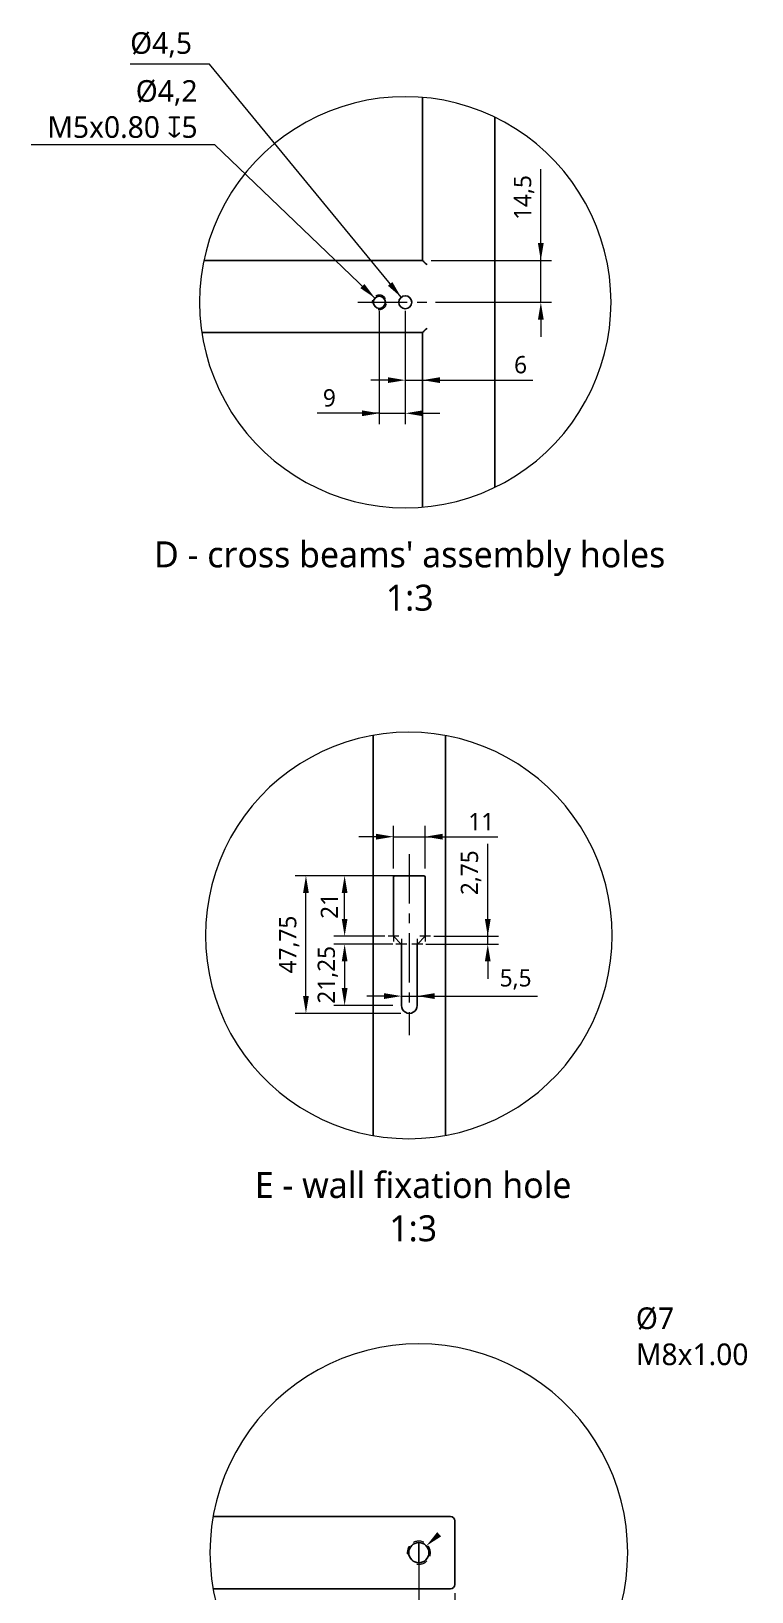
# Model space of a CAD drawing. Header units: millimetres. Extents: x 6 to 2422, y -21 to 287.
# Drawn here: x 1046.8 to 1130, y 96.2 to 276.6 of the extents above; entities that cross this region are included whole.
import ezdxf

# ---------------------------------------------------------------- set-up
doc = ezdxf.new("R2010")
doc.units = ezdxf.units.MM
doc.header["$LTSCALE"] = 12.7
doc.header["$PDMODE"] = 33
doc.header["$PDSIZE"] = 1
doc.linetypes.add('CENTER', pattern=[0.72, 0.45, -0.09, 0.09, -0.09])
doc.linetypes.add('HIDDEN', pattern=[0.15000000000000002, 0.1, -0.05])
for name, color, linetype, lineweight in [('ANNOTATION_LINES', 7, 'Continuous', 13), ('ANNOTATION_TEXT', 7, 'Continuous', 25), ('CENTERLINES', 251, 'CENTER', 13), ('DETAIL_VIEW_BORDER', 7, 'Continuous', 15), ('SURFACE_THREAD_SYMBOLS_ON_AXIS', 7, 'HIDDEN', 15), ('VIRTUAL_SHARPS', 251, 'Continuous', 13), ('Visible', 7, 'Continuous', 25)]:
    doc.layers.add(name, color=color, linetype=linetype, lineweight=lineweight)
doc.styles.add('Onshape-Standard-Dimension', font='OpenSans-Regular.ttf')
doc.styles.add('Onshape-Standard-Hole-Callout', font='Open Sans', dxfattribs={"height": 2.5})
doc.styles.add('Onshape-Standard-View-Label', font='Open Sans', dxfattribs={"height": 3})
doc.dimstyles.new('Onshape-ISO-25$0', dxfattribs={"dimtxt": 2, "dimasz": 2, "dimexe": 1.25, "dimexo": 1, "dimgap": 0.75, "dimtad": 1, "dimtxsty": 'Onshape-Standard-Dimension', "dimcen": 2.5, "dimclrd": 251, "dimclre": 251, "dimclrt": 251, "dimadec": 1, "dimazin": 0, "dimtfac": 1, "dimtmove": 0, "dimatfit": 3, "dimfxl": 1, "dimlwd": 13, "dimlwe": 13, "dimarcsym": 0})

# ---------------------------------------------------------------- blocks, each defined once
blk = doc.blocks.new('*D18')
at = {"layer": 'ANNOTATION_TEXT', "color": 251, "lineweight": 13}
for p, q in [((1105.65841789867, 250.1224077559062), (1105.65841789867, 260.6755412708926)), ((1105.65841789867, 252.1224077559062), (1105.65841789867, 254.1224077559062)), ((1093.00363011233, 250.1224077559062), (1106.90841789867, 250.1224077559062)), ((1105.65841789867, 245.2890744225728), (1105.65841789867, 250.1224077559062)), ((1093.50363011233, 245.2890744225728), (1106.90841789867, 245.2890744225728)), ((1105.65841789867, 243.2890744225728), (1105.65841789867, 241.2890744225728))]:
    blk.add_line(p, q, dxfattribs=at)
at = {"layer": 'ANNOTATION_TEXT', "color": 251}
for points in [[(1105.325084565337, 252.1224077559062), (1105.991751232004, 252.1224077559062), (1105.65841789867, 250.1224077559062)], [(1105.991751232004, 243.2890744225728), (1105.325084565337, 243.2890744225728), (1105.65841789867, 245.2890744225728)]]:
    blk.add_solid(points, dxfattribs=at)
at = {"layer": 'Defpoints', "color": 0}
for p in [(1092.00363011233, 250.1224077559062), (1105.65841789867, 250.1224077559062), (1092.50363011233, 245.2890744225728)]:
    blk.add_point(p, dxfattribs=at)
at = {"layer": 'ANNOTATION_TEXT', "color": 251, "insert": (1103.727218988589, 257.3989745133994), "char_height": 2, "attachment_point": 5, "rotation": 90, "style": 'Onshape-Standard-Dimension'}
blk.add_mtext('14,5', dxfattribs=at)
blk = doc.blocks.new('*D19')
at = {"layer": 'ANNOTATION_TEXT', "color": 251, "lineweight": 13}
for p, q in [((1087.00363011233, 244.2890744225729), (1087.00363011233, 231.208378331782)), ((1090.00363011233, 244.2890744225729), (1090.00363011233, 231.208378331782)), ((1087.00363011233, 232.458378331782), (1079.832071849904, 232.458378331782)), ((1085.00363011233, 232.458378331782), (1083.00363011233, 232.458378331782)), ((1087.00363011233, 232.458378331782), (1090.00363011233, 232.458378331782)), ((1092.00363011233, 232.458378331782), (1094.00363011233, 232.458378331782))]:
    blk.add_line(p, q, dxfattribs=at)
at = {"layer": 'ANNOTATION_TEXT', "color": 251}
for points in [[(1085.00363011233, 232.1250449984487), (1085.00363011233, 232.7917116651153), (1087.00363011233, 232.458378331782)], [(1092.00363011233, 232.7917116651153), (1092.00363011233, 232.1250449984487), (1090.00363011233, 232.458378331782)]]:
    blk.add_solid(points, dxfattribs=at)
at = {"layer": 'Defpoints', "color": 0}
for p in [(1087.00363011233, 245.2890744225729), (1090.00363011233, 245.2890744225729), (1090.00363011233, 232.458378331782)]:
    blk.add_point(p, dxfattribs=at)
at = {"layer": 'ANNOTATION_TEXT', "color": 251, "insert": (1081.232616809032, 234.2322202936349), "char_height": 2, "attachment_point": 5, "style": 'Onshape-Standard-Dimension'}
blk.add_mtext('9', dxfattribs=at)
blk = doc.blocks.new('*D20')
at = {"layer": 'ANNOTATION_TEXT', "color": 251, "lineweight": 13}
for p, q in [((1090.00363011233, 244.2890744225729), (1090.00363011233, 235.039874335613)), ((1092.00363011233, 240.7890744225729), (1092.00363011233, 235.039874335613)), ((1088.00363011233, 236.289874335613), (1086.00363011233, 236.289874335613)), ((1090.00363011233, 236.289874335613), (1092.00363011233, 236.289874335613)), ((1092.00363011233, 236.289874335613), (1104.720088517023, 236.289874335613)), ((1094.00363011233, 236.289874335613), (1096.00363011233, 236.289874335613))]:
    blk.add_line(p, q, dxfattribs=at)
at = {"layer": 'ANNOTATION_TEXT', "color": 251}
for points in [[(1088.00363011233, 235.9565410022797), (1088.00363011233, 236.6232076689463), (1090.00363011233, 236.289874335613)], [(1094.00363011233, 236.6232076689463), (1094.00363011233, 235.9565410022797), (1092.00363011233, 236.289874335613)]]:
    blk.add_solid(points, dxfattribs=at)
at = {"layer": 'Defpoints', "color": 0}
for p in [(1090.00363011233, 245.2890744225729), (1092.00363011233, 241.7890744225729), (1092.00363011233, 236.289874335613)]:
    blk.add_point(p, dxfattribs=at)
at = {"layer": 'ANNOTATION_TEXT', "color": 251, "insert": (1103.320224756805, 238.0637162974659), "char_height": 2, "attachment_point": 5, "style": 'Onshape-Standard-Dimension'}
blk.add_mtext('6', dxfattribs=at)
blk = doc.blocks.new('*D21')
at = {"layer": 'ANNOTATION_TEXT', "color": 251, "lineweight": 13}
for p, q in [((1088.636494352038, 179.8509517966714), (1088.636494352038, 184.7719341626189)), ((1092.303161018704, 179.8509517966714), (1092.303161018704, 184.7719341626189)), ((1086.636494352038, 183.5219341626189), (1084.636494352038, 183.5219341626189)), ((1088.636494352038, 183.5219341626189), (1092.303161018704, 183.5219341626189)), ((1092.303161018704, 183.5219341626189), (1100.681148309116, 183.5219341626189)), ((1094.303161018704, 183.5219341626189), (1096.303161018704, 183.5219341626189))]:
    blk.add_line(p, q, dxfattribs=at)
at = {"layer": 'ANNOTATION_TEXT', "color": 251}
for points in [[(1086.636494352038, 183.1886008292856), (1086.636494352038, 183.8552674959523), (1088.636494352038, 183.5219341626189)], [(1094.303161018704, 183.8552674959523), (1094.303161018704, 183.1886008292856), (1092.303161018704, 183.5219341626189)]]:
    blk.add_solid(points, dxfattribs=at)
at = {"layer": 'Defpoints', "color": 0}
for p in [(1092.303161018704, 183.5219341626189), (1088.636494352038, 178.8509517966714), (1092.303161018704, 178.8509517966714)]:
    blk.add_point(p, dxfattribs=at)
at = {"layer": 'ANNOTATION_TEXT', "color": 251, "insert": (1098.774472559797, 185.2719341626189), "char_height": 2, "attachment_point": 5, "style": 'Onshape-Standard-Dimension'}
blk.add_mtext('11', dxfattribs=at)
blk = doc.blocks.new('*D22')
at = {"layer": 'ANNOTATION_TEXT', "color": 251, "lineweight": 13}
for p, q in [((1089.553161018704, 166.099579335916), (1089.553161018704, 166.349579335916)), ((1091.386494352038, 166.099579335916), (1091.386494352038, 166.349579335916)), ((1087.553161018704, 165.099579335916), (1085.553161018704, 165.099579335916)), ((1089.553161018704, 165.099579335916), (1091.386494352038, 165.099579335916)), ((1091.386494352038, 165.099579335916), (1105.261787846442, 165.099579335916)), ((1093.386494352038, 165.099579335916), (1095.386494352038, 165.099579335916))]:
    blk.add_line(p, q, dxfattribs=at)
at = {"layer": 'ANNOTATION_TEXT', "color": 251}
for points in [[(1087.553161018704, 164.7662460025827), (1087.553161018704, 165.4329126692494), (1089.553161018704, 165.099579335916)], [(1093.386494352038, 165.4329126692494), (1093.386494352038, 164.7662460025827), (1091.386494352038, 165.099579335916)]]:
    blk.add_solid(points, dxfattribs=at)
at = {"layer": 'Defpoints', "color": 0}
for p in [(1089.553161018704, 165.099579335916), (1091.386494352038, 165.099579335916), (1091.386494352038, 165.099579335916)]:
    blk.add_point(p, dxfattribs=at)
at = {"layer": 'ANNOTATION_TEXT', "color": 251, "insert": (1102.7454390726, 167.0294158481776), "char_height": 2, "attachment_point": 5, "style": 'Onshape-Standard-Dimension'}
blk.add_mtext('5,5', dxfattribs=at)
blk = doc.blocks.new('*D23')
at = {"layer": 'ANNOTATION_TEXT', "color": 251, "lineweight": 13}
for p, q in [((1091.136494352038, 179.0176184633382), (1077.276637447542, 179.0176184633382)), ((1078.526637447542, 165.1009517966714), (1078.526637447542, 177.0176184633382)), ((1089.469827685371, 163.1009517966714), (1077.276637447542, 163.1009517966714))]:
    blk.add_line(p, q, dxfattribs=at)
at = {"layer": 'ANNOTATION_TEXT', "color": 251}
for points in [[(1078.859970780875, 177.0176184633382), (1078.193304114209, 177.0176184633382), (1078.526637447542, 179.0176184633382)], [(1078.193304114209, 165.1009517966714), (1078.859970780875, 165.1009517966714), (1078.526637447542, 163.1009517966714)]]:
    blk.add_solid(points, dxfattribs=at)
at = {"layer": 'Defpoints', "color": 0}
for p in [(1078.526637447542, 179.0176184633382), (1092.136494352038, 179.0176184633382), (1090.469827685371, 163.1009517966714)]:
    blk.add_point(p, dxfattribs=at)
at = {"layer": 'ANNOTATION_TEXT', "color": 251, "insert": (1076.59543853746, 171.0592851300048), "char_height": 2, "attachment_point": 5, "rotation": 90, "style": 'Onshape-Standard-Dimension'}
blk.add_mtext('47,75', dxfattribs=at)
blk = doc.blocks.new('*D24')
at = {"layer": 'ANNOTATION_TEXT', "color": 251, "lineweight": 13}
for p, q in [((1087.803161018704, 179.0176184633382), (1081.746810993591, 179.0176184633382)), ((1082.996810993591, 174.0176184633386), (1082.996810993591, 177.0176184633382)), ((1087.636494352038, 172.0176184633386), (1081.746810993591, 172.0176184633386))]:
    blk.add_line(p, q, dxfattribs=at)
at = {"layer": 'ANNOTATION_TEXT', "color": 251}
for points in [[(1083.330144326924, 177.0176184633382), (1082.663477660258, 177.0176184633382), (1082.996810993591, 179.0176184633382)], [(1082.663477660258, 174.0176184633386), (1083.330144326924, 174.0176184633386), (1082.996810993591, 172.0176184633386)]]:
    blk.add_solid(points, dxfattribs=at)
at = {"layer": 'Defpoints', "color": 0}
for p in [(1082.996810993591, 179.0176184633382), (1088.803161018704, 179.0176184633382), (1088.636494352038, 172.0176184633386)]:
    blk.add_point(p, dxfattribs=at)
at = {"layer": 'ANNOTATION_TEXT', "color": 251, "insert": (1081.23659300994, 175.5176184633385), "char_height": 2, "attachment_point": 5, "rotation": 90, "style": 'Onshape-Standard-Dimension'}
blk.add_mtext('21', dxfattribs=at)
blk = doc.blocks.new('*D25')
at = {"layer": 'ANNOTATION_TEXT', "color": 251, "lineweight": 13}
for p, q in [((1088.553161018704, 171.1009517966707), (1081.746810993591, 171.1009517966707)), ((1082.996810993591, 169.1009517966707), (1082.996810993591, 166.0176184633381)), ((1088.553161018704, 164.0176184633381), (1081.746810993591, 164.0176184633381))]:
    blk.add_line(p, q, dxfattribs=at)
at = {"layer": 'ANNOTATION_TEXT', "color": 251}
for points in [[(1083.330144326924, 169.1009517966707), (1082.663477660258, 169.1009517966707), (1082.996810993591, 171.1009517966707)], [(1082.663477660258, 166.0176184633381), (1083.330144326924, 166.0176184633381), (1082.996810993591, 164.0176184633381)]]:
    blk.add_solid(points, dxfattribs=at)
at = {"layer": 'Defpoints', "color": 0}
for p in [(1089.553161018704, 171.1009517966707), (1082.996810993591, 164.0176184633381), (1089.553161018704, 164.0176184633381)]:
    blk.add_point(p, dxfattribs=at)
at = {"layer": 'ANNOTATION_TEXT', "color": 251, "insert": (1081.056756497678, 167.5592851300044), "char_height": 2, "attachment_point": 5, "rotation": 90, "style": 'Onshape-Standard-Dimension'}
blk.add_mtext('21,25', dxfattribs=at)
blk = doc.blocks.new('*D26')
at = {"layer": 'ANNOTATION_TEXT', "color": 251, "lineweight": 13}
for p, q in [((1099.529901982813, 172.0176184633387), (1099.529901982813, 182.6906429864995)), ((1099.529901982813, 174.0176184633387), (1099.529901982813, 176.0176184633387)), ((1093.303161018704, 172.0176184633387), (1100.779901982813, 172.0176184633387)), ((1099.529901982813, 171.1009517966708), (1099.529901982813, 172.0176184633387)), ((1092.386494352038, 171.1009517966708), (1100.779901982813, 171.1009517966708)), ((1099.529901982813, 169.1009517966708), (1099.529901982813, 167.1009517966708))]:
    blk.add_line(p, q, dxfattribs=at)
at = {"layer": 'ANNOTATION_TEXT', "color": 251}
for points in [[(1099.19656864948, 174.0176184633387), (1099.863235316146, 174.0176184633387), (1099.529901982813, 172.0176184633387)], [(1099.863235316146, 169.1009517966708), (1099.19656864948, 169.1009517966708), (1099.529901982813, 171.1009517966708)]]:
    blk.add_solid(points, dxfattribs=at)
at = {"layer": 'Defpoints', "color": 0}
for p in [(1092.303161018704, 172.0176184633387), (1099.529901982813, 172.0176184633387), (1091.386494352038, 171.1009517966708)]:
    blk.add_point(p, dxfattribs=at)
at = {"layer": 'ANNOTATION_TEXT', "color": 251, "insert": (1097.5898474869, 179.3541307249191), "char_height": 2, "attachment_point": 5, "rotation": 90, "style": 'Onshape-Standard-Dimension'}
blk.add_mtext('2,75', dxfattribs=at)
blk = doc.blocks.new('*D27')
at = {"layer": 'ANNOTATION_TEXT', "color": 251, "lineweight": 13}
for p, q in [((1091.568385143941, 99.77275572915876), (1091.568385143941, 89.9701178164081)), ((1095.735051810607, 96.10608906249209), (1095.735051810607, 89.9701178164081)), ((1089.568385143941, 91.2201178164081), (1087.568385143941, 91.2201178164081)), ((1091.568385143941, 91.2201178164081), (1095.735051810607, 91.2201178164081)), ((1095.735051810607, 91.2201178164081), (1106.288185325594, 91.2201178164081)), ((1097.735051810607, 91.2201178164081), (1099.735051810607, 91.2201178164081))]:
    blk.add_line(p, q, dxfattribs=at)
at = {"layer": 'ANNOTATION_TEXT', "color": 251}
for points in [[(1089.568385143941, 90.88678448307478), (1089.568385143941, 91.55345114974143), (1091.568385143941, 91.2201178164081)], [(1097.735051810607, 91.55345114974143), (1097.735051810607, 90.88678448307478), (1095.735051810607, 91.2201178164081)]]:
    blk.add_solid(points, dxfattribs=at)
at = {"layer": 'Defpoints', "color": 0}
for p in [(1091.568385143941, 100.7727557291588), (1095.735051810607, 97.10608906249209), (1095.735051810607, 91.2201178164081)]:
    blk.add_point(p, dxfattribs=at)
at = {"layer": 'ANNOTATION_TEXT', "color": 251, "insert": (1103.0116185681, 93.16017231232091), "char_height": 2, "attachment_point": 5, "style": 'Onshape-Standard-Dimension'}
blk.add_mtext('12,5', dxfattribs=at)

msp = doc.modelspace()

# ---------------------------------------------------------------- linework, layer by layer
at = {"layer": 'ANNOTATION_LINES', "color": 251}
for points in [[(1089.527194170769, 245.8683056316676), (1067.370346661039, 272.8056889255192), (1058.241600067033, 272.8056889255192)], [(1086.498320121914, 245.7734934700777), (1068.009832683917, 263.497614592511), (1046.795563188653, 263.497614592511)]]:
    msp.add_lwpolyline(points, dxfattribs=at)
at = {"layer": 'ANNOTATION_LINES', "color": 251, "extrusion": (0, 0.8564310043177303, 0.5162614985095475)}
msp.add_lwpolyline([(-1092.433514280604, -38.15533599679716), (-1114.64237725917, -77.07654875682344), (-1130.024529847726, -77.07654875682344)], dxfattribs=at)
at = {"layer": 'ANNOTATION_LINES', "color": 251}
for points in [[(1085.28525302906, 247.3981716964798), (1086.498320121914, 245.7734934700777), (1084.823901555246, 246.9169240865594)], [(1088.514134419539, 247.6246714966136), (1089.527194170769, 245.8683056316676), (1087.999262233677, 247.201172881893)], [(1094.14022929282, 102.650122651943), (1092.433514280604, 101.5554834519385), (1093.692956308374, 103.1444821586076)]]:
    msp.add_solid(points, dxfattribs=at)
at = {"layer": 'CENTERLINES'}
for p, q in [((1084.50363011233, 245.289074422573), (1092.50363011233, 245.289074422573)), ((1090.469827685371, 181.5176184633382), (1090.469827685371, 160.6009517966714))]:
    msp.add_line(p, q, dxfattribs=at)
at = {"layer": 'DETAIL_VIEW_BORDER', "flags": 128}
for points in [[(1113.766076429054, 245.2890744225731), (1113.719186669262, 246.7811307720876), (1113.578702442347, 248.2672986568463), (1113.345178175372, 249.7417128511735), (1113.019535481931, 251.19855451584), (1112.603059524964, 252.632074162363), (1112.097393944801, 254.0366143436106), (1111.504534372473, 255.4066319811607), (1110.826820553858, 256.7367202412994), (1110.066927115782, 258.0216298733234), (1109.227853010482, 259.2562899259347), (1108.312909680114, 260.435827759968), (1107.325707988007, 261.5555882784719), (1106.270143968229, 262.6111522982499), (1105.150383449725, 263.5983539903572), (1103.970845615692, 264.5132973207246), (1102.73618556308, 265.3523714260251), (1101.451275931056, 266.1122648641015), (1100.121187670918, 266.789978682716), (1098.751170033368, 267.3828382550444), (1097.34662985212, 267.8885038352066), (1095.913110205597, 268.3049797921744), (1094.45626854093, 268.6306224856154), (1092.981854346603, 268.8641467525904), (1091.495686461845, 269.004630979505), (1090.00363011233, 269.0515207392964), (1088.511573762815, 269.004630979505), (1087.025405878057, 268.8641467525904), (1085.55099168373, 268.6306224856154), (1084.094150019063, 268.3049797921744), (1082.66063037254, 267.8885038352066), (1081.256090191293, 267.3828382550444), (1079.886072553742, 266.789978682716), (1078.555984293604, 266.1122648641015), (1077.27107466158, 265.3523714260251), (1076.036414608968, 264.5132973207246), (1074.856876774935, 263.5983539903572), (1073.737116256431, 262.6111522982499), (1072.681552236653, 261.5555882784719), (1071.694350544546, 260.435827759968), (1070.779407214178, 259.2562899259347), (1069.940333108878, 258.0216298733234), (1069.180439670802, 256.7367202412994), (1068.502725852187, 255.4066319811607), (1067.909866279859, 254.0366143436105), (1067.404200699697, 252.632074162363), (1066.987724742729, 251.19855451584), (1066.662082049288, 249.7417128511735), (1066.428557782313, 248.2672986568463), (1066.288073555398, 246.7811307720875), (1066.241183795607, 245.2890744225731), (1066.288073555398, 243.7970180730586), (1066.428557782313, 242.3108501882999), (1066.662082049288, 240.8364359939727), (1066.987724742729, 239.3795943293062), (1067.404200699697, 237.9460746827832), (1067.909866279859, 236.5415345015356), (1068.502725852187, 235.1715168639855), (1069.180439670802, 233.8414286038468), (1069.940333108878, 232.5565189718228), (1070.779407214178, 231.3218589192115), (1071.694350544546, 230.1423210851782), (1072.681552236653, 229.0225605666742), (1073.737116256431, 227.9669965468963), (1074.856876774935, 226.9797948547889), (1076.036414608968, 226.0648515244216), (1077.27107466158, 225.2257774191211), (1078.555984293604, 224.4658839810447), (1079.886072553742, 223.7881701624303), (1081.256090191293, 223.1953105901018), (1082.66063037254, 222.6896450099396), (1084.094150019063, 222.2731690529718), (1085.55099168373, 221.9475263595309), (1087.025405878057, 221.7140020925558), (1088.511573762815, 221.5735178656412), (1090.00363011233, 221.5266281058497), (1091.495686461845, 221.5735178656412), (1092.981854346603, 221.7140020925558), (1094.45626854093, 221.9475263595309), (1095.913110205597, 222.2731690529718), (1097.34662985212, 222.6896450099396), (1098.751170033368, 223.1953105901018), (1100.121187670918, 223.7881701624303), (1101.451275931056, 224.4658839810447), (1102.73618556308, 225.2257774191211), (1103.970845615692, 226.0648515244216), (1105.150383449725, 226.979794854789), (1106.270143968229, 227.9669965468963), (1107.325707988007, 229.0225605666743), (1108.312909680114, 230.1423210851782), (1109.227853010482, 231.3218589192115), (1110.066927115782, 232.5565189718228), (1110.826820553858, 233.8414286038468), (1111.504534372473, 235.1715168639855), (1112.097393944801, 236.5415345015356), (1112.603059524964, 237.9460746827832), (1113.019535481931, 239.3795943293062), (1113.345178175372, 240.8364359939727), (1113.578702442347, 242.3108501882999), (1113.719186669262, 243.7970180730586)], [(1113.897210242661, 172.1059441317722), (1113.850854967927, 173.5809928909905), (1113.711972086816, 175.0502203066419), (1113.481109706611, 176.507828009343), (1113.159178935655, 177.9480634874088), (1112.747450287626, 179.3652427893883), (1112.247548667395, 180.7537729560242), (1111.661446958275, 182.1081740931081), (1110.991458235947, 183.4231009981187), (1110.24022663981, 184.6933642552951), (1109.410716937768, 185.9139507158891), (1108.506202825648, 187.0800432827738), (1107.530254007418, 188.1870399213246), (1106.486722107195, 189.230571821548), (1105.379725468644, 190.206520639778), (1104.213632901759, 191.1110347518977), (1102.993046441165, 191.9405444539398), (1101.722783183989, 192.6917760500771), (1100.407856278978, 193.3617647724051), (1099.053455141894, 193.947866481525), (1097.664924975258, 194.4477681017557), (1096.247745673279, 194.8594967497854), (1094.807510195213, 195.1814275207412), (1093.349902492512, 195.4122899009462), (1091.88067507686, 195.5511727820568), (1090.405626317642, 195.597528056791), (1088.930577558424, 195.5511727820568), (1087.461350142772, 195.4122899009462), (1086.003742440071, 195.1814275207412), (1084.563506962005, 194.8594967497854), (1083.146327660026, 194.4477681017557), (1081.75779749339, 193.947866481525), (1080.403396356306, 193.3617647724051), (1079.088469451295, 192.6917760500771), (1077.818206194119, 191.9405444539398), (1076.597619733525, 191.1110347518977), (1075.43152716664, 190.206520639778), (1074.32453052809, 189.230571821548), (1073.280998627866, 188.1870399213246), (1072.305049809636, 187.0800432827738), (1071.400535697516, 185.9139507158891), (1070.571025995474, 184.6933642552951), (1069.819794399337, 183.4231009981187), (1069.149805677009, 182.1081740931081), (1068.563703967889, 180.7537729560242), (1068.063802347658, 179.3652427893883), (1067.652073699629, 177.9480634874088), (1067.330142928673, 176.507828009343), (1067.099280548468, 175.0502203066419), (1066.960397667357, 173.5809928909905), (1066.914042392623, 172.1059441317722), (1066.960397667357, 170.6308953725537), (1067.099280548468, 169.1616679569023), (1067.330142928673, 167.7040602542012), (1067.652073699629, 166.2638247761354), (1068.063802347658, 164.8466454741559), (1068.563703967889, 163.45811530752), (1069.149805677009, 162.1037141704361), (1069.819794399337, 160.7887872654255), (1070.571025995474, 159.5185240082491), (1071.400535697516, 158.2979375476551), (1072.305049809636, 157.1318449807704), (1073.280998627866, 156.0248483422196), (1074.32453052809, 154.9813164419962), (1075.43152716664, 154.0053676237662), (1076.597619733525, 153.1008535116465), (1077.818206194119, 152.2713438096044), (1079.088469451295, 151.5201122134671), (1080.403396356306, 150.8501234911391), (1081.75779749339, 150.2640217820192), (1083.146327660026, 149.7641201617885), (1084.563506962005, 149.3523915137588), (1086.003742440071, 149.030460742803), (1087.461350142772, 148.799598362598), (1088.930577558424, 148.6607154814874), (1090.405626317642, 148.6143602067533), (1091.88067507686, 148.6607154814874), (1093.349902492512, 148.799598362598), (1094.807510195213, 149.030460742803), (1096.247745673279, 149.3523915137588), (1097.664924975258, 149.7641201617885), (1099.053455141894, 150.2640217820192), (1100.407856278978, 150.8501234911391), (1101.722783183989, 151.5201122134671), (1102.993046441165, 152.2713438096044), (1104.213632901759, 153.1008535116465), (1105.379725468644, 154.0053676237662), (1106.486722107195, 154.9813164419962), (1107.530254007418, 156.0248483422196), (1108.506202825648, 157.1318449807704), (1109.410716937768, 158.2979375476551), (1110.24022663981, 159.5185240082491), (1110.991458235947, 160.7887872654255), (1111.661446958275, 162.1037141704361), (1112.247548667395, 163.45811530752), (1112.747450287626, 164.8466454741559), (1113.159178935655, 166.2638247761355), (1113.481109706611, 167.7040602542012), (1113.711972086816, 169.1616679569023), (1113.850854967927, 170.6308953725537)]]:
    msp.add_lwpolyline(points, close=True, dxfattribs=at)
msp.add_lwpolyline([(1114.940497724399, 94.77181716889535), (1115.271180248935, 96.25120574178457), (1115.508318669969, 97.7484388067743), (1115.650977110491, 99.25760746897767), (1115.69859256281, 100.7727557291586), (1115.650977110491, 102.2879039893395), (1115.508318669969, 103.7970726515429), (1115.271180248935, 105.2943057165326), (1114.940497724399, 106.7736942894218), (1114.51757614921, 108.2293998993817), (1114.004084601612, 109.6556775414185), (1113.40204959815, 111.0468983492832), (1112.71384709594, 112.3975718100355), (1111.942193115848, 113.7023674325899), (1111.090133023598, 114.9561357847286), (1110.161029511106, 116.1539288155579), (1109.158549325468, 117.2910193832048), (1108.086648797987, 118.362919910686), (1106.94955823034, 119.3654000963243), (1105.75176519951, 120.2945036088166), (1104.497996847372, 121.1465637010661), (1103.193201224817, 121.9182176811581), (1101.842527764065, 122.6064201833681), (1100.4513069562, 123.2084551868298), (1099.025029314164, 123.7219467344282), (1097.569323704204, 124.1448683096169), (1096.089935131314, 124.4755508341531), (1094.592702066325, 124.7126892551869), (1093.083533404121, 124.8553476957087), (1091.568385143941, 124.9029631480282), (1090.05323688376, 124.8553476957087), (1088.544068221556, 124.7126892551869), (1087.046835156566, 124.4755508341531), (1085.567446583677, 124.1448683096169), (1084.111740973717, 123.7219467344282), (1082.68546333168, 123.2084551868298), (1081.294242523816, 122.6064201833681), (1079.943569063063, 121.9182176811581), (1078.638773440509, 121.1465637010661), (1077.38500508837, 120.2945036088166), (1076.187212057541, 119.3654000963243), (1075.050121489894, 118.362919910686), (1073.978220962413, 117.2910193832048), (1072.975740776775, 116.1539288155579), (1072.046637264282, 114.9561357847286), (1071.194577172033, 113.7023674325899), (1070.422923191941, 112.3975718100355), (1069.734720689731, 111.0468983492832), (1069.132685686269, 109.6556775414185), (1068.619194138671, 108.2293998993817), (1068.196272563482, 106.7736942894218), (1067.865590038946, 105.2943057165326), (1067.628451617912, 103.7970726515429), (1067.48579317739, 102.2879039893395), (1067.438177725071, 100.7727557291586), (1067.48579317739, 99.25760746897767), (1067.628451617912, 97.74843880677429), (1067.865590038946, 96.25120574178457), (1068.196272563482, 94.77181716889534)], dxfattribs=at)
at = {"layer": 'SURFACE_THREAD_SYMBOLS_ON_AXIS', "color": 7, "lineweight": 15}
for centre, radius, start, end in [((1087.00363011233, 245.289074422573), 0.8333333333333333, 260, 187.9999999999997), ((1091.568385143941, 100.7727557291588), 1.333333333333333, 259.9999999999982, 187.9999999999999)]:
    msp.add_arc(centre, radius, start, end, dxfattribs=at)
at = {"layer": 'VIRTUAL_SHARPS', "color": 251}
for p, q in [((1089.261494352038, 172.0176184633386), (1088.011494352038, 172.0176184633386)), ((1088.636494352038, 172.6426184633386), (1088.636494352038, 171.3926184633386)), ((1089.553161018704, 171.7259517966707), (1089.553161018704, 170.4759517966707)), ((1091.386494352038, 171.7259517966708), (1091.386494352038, 170.4759517966708)), ((1092.928161018704, 172.0176184633387), (1091.678161018704, 172.0176184633387)), ((1092.303161018704, 172.6426184633387), (1092.303161018704, 171.3926184633387)), ((1090.178161018704, 171.1009517966707), (1088.928161018704, 171.1009517966707)), ((1092.011494352038, 171.1009517966708), (1090.761494352038, 171.1009517966708))]:
    msp.add_line(p, q, dxfattribs=at)
at = {"layer": 'Visible', "color": 7}
for p, q in [((1092.00363011233, 250.1224077559064), (1092.00363011233, 268.9566161678633)), ((1100.336963445664, 223.8981134110477), (1100.336963445664, 266.6800354340986)), ((1066.7471774424, 250.1224077559064), (1092.00363011233, 250.1224077559064)), ((1066.511198944942, 241.789074422573), (1092.00363011233, 241.789074422573)), ((1092.00363011233, 221.621532677283), (1092.00363011233, 241.789074422573)), ((1086.303161018704, 148.9830374988035), (1086.303161018704, 195.2288507647405)), ((1094.636494352038, 149.0033744941951), (1094.636494352038, 195.2085137693491)), ((1088.636494352038, 178.8509517966714), (1088.636494352038, 172.0866540570664)), ((1092.136494352038, 179.0176184633382), (1088.803161018704, 179.0176184633382)), ((1092.303161018704, 178.8509517966714), (1092.303161018704, 172.0866540570664)), ((1088.685309888506, 171.9688029268698), (1089.504345482235, 171.1497673331397)), ((1092.254345482235, 171.9688029268698), (1091.435309888506, 171.1497673331397)), ((1089.553161018704, 164.0176184633381), (1089.553161018704, 171.0319162029431)), ((1091.386494352038, 164.0176184633381), (1091.386494352038, 171.0319162029431)), ((1067.809382042815, 104.9394223958254), (1095.235051810607, 104.9394223958254)), ((1095.735051810607, 104.4394223958254), (1095.735051810607, 97.10608906249209)), ((1091.568385143941, 101.9394223958254), (1091.568385143941, 99.60608906249209)), ((1067.809382042815, 96.60608906249209), (1095.235051810607, 96.60608906249209))]:
    msp.add_line(p, q, dxfattribs=at)
at = {"layer": 'Visible', "color": 7, "flags": 128}
for points in [[(1092.50363011233, 249.6224077559064), (1092.406084951322, 249.7199529169145), (1092.312288396148, 249.8137494720889), (1092.22584499582, 249.9001928724162), (1092.150076721737, 249.9759611464996), (1092.087895306179, 250.0381425620577), (1092.041690346075, 250.084347522162), (1092.013237472129, 250.112800396108), (1092.00363011233, 250.1224077559064)], [(1092.00363011233, 241.789074422573), (1092.013237472129, 241.7986817823714), (1092.041690346075, 241.8271346563173), (1092.087895306179, 241.8733396164217), (1092.150076721737, 241.9355210319797), (1092.22584499582, 242.0112893060632), (1092.312288396148, 242.0977327063904), (1092.406084951322, 242.1915292615649), (1092.50363011233, 242.289074422573)]]:
    msp.add_lwpolyline(points, dxfattribs=at)
at = {"layer": 'Visible', "color": 7}
for centre, radius in [((1087.00363011233, 245.289074422573), 0.7), ((1090.00363011233, 245.289074422573), 0.7500000000000282), ((1091.568385143941, 100.7727557291588), 1.166666666666667)]:
    msp.add_circle(centre, radius, dxfattribs=at)
for centre, radius, start, end in [((1088.803161018704, 178.8509517966714), 0.1666666666666593, 90, 179.9999999999155), ((1092.136494352038, 178.8509517966714), 0.1666666666667787, 8.45131e-11, 90), ((1088.803161018704, 172.0866540570664), 0.1666666666664106, 179.9999999999155, 224.9999999997098), ((1092.136494352037, 172.0866540570664), 0.1666666666669477, 315.0000000003593, 8.45131e-11), ((1089.386494352038, 171.0319162029431), 0.166666666666716, 8.45131e-11, 44.99999999969601), ((1091.553161018704, 171.0319162029431), 0.1666666666667203, 135.000000000304, 179.9999999999155), ((1090.469827685371, 164.0176184633381), 0.9166666666666665, 179.9999999999846, 1.5366e-11), ((1095.235051810607, 104.4394223958254), 0.5, 0, 90), ((1095.235051810607, 97.10608906249209), 0.5, 270, 0)]:
    msp.add_arc(centre, radius, start, end, dxfattribs=at)

# ---------------------------------------------------------------- texts
at = {"layer": 'ANNOTATION_TEXT', "color": 251, "char_height": 2.5, "style": 'Onshape-Standard-Hole-Callout'}
for s, insert, attachment_point in [('%%c4,5 ', (1065.370346661039, 273.5556889255192), 9), ('%%c4,2 \\PM5x0.80 {\\FGDT.SHX|c0;x}5 ', (1066.009832683917, 264.247614592511), 9), ('%%c7 \\PM8x1.00', (1116.64237725917, 122.3990070752386), 7)]:
    msp.add_mtext(s, dxfattribs=dict(at, insert=insert, attachment_point=attachment_point))
at = {"layer": 'ANNOTATION_TEXT', "color": 7, "char_height": 3, "attachment_point": 2, "style": 'Onshape-Standard-View-Label'}
for s, insert in [(" D - cross beams' assembly holes^J 1:3", (1090.00363011233, 217.6503834741773)), (' E - wall fixation hole^J 1:3', (1090.405626317642, 144.7652018142513))]:
    msp.add_mtext(s, dxfattribs=dict(at, insert=insert))

# ---------------------------------------------------------------- dimensions: what is measured, and where the dimension line sits
at = {"layer": 'ANNOTATION_TEXT'}
for base, p1, p2, picture, middle in [((1105.65841789867, 250.1224077559062), (1092.50363011233, 245.2890744225728), (1092.00363011233, 250.1224077559062, -0.5000000000000586), '*D18', (1105.65841789867, 257.3989745133994)), ((1099.529901982813, 172.0176184633387), (1091.386494352038, 171.1009517966708), (1092.303161018704, 172.0176184633387), '*D26', (1099.529901982813, 179.3541307249191)), ((1082.996810993591, 179.0176184633382), (1088.636494352038, 172.0176184633386), (1088.803161018704, 179.0176184633382, 6.250000000000057), '*D24', (1082.996810993591, 175.5176184633385)), ((1082.996810993591, 164.0176184633381), (1089.553161018704, 171.1009517966707), (1089.553161018704, 164.0176184633381, 6.250000000000057), '*D25', (1082.996810993591, 167.5592851300044))]:
    dim = msp.add_linear_dim(base=base, p1=p1, p2=p2, angle=90, dimstyle='Onshape-ISO-25$0', override={"dimlfac": 3, "dimpost": ''}, dxfattribs=at)
    dim.commit()
    dim.dimension.update_dxf_attribs({"geometry": picture, "text_midpoint": middle, "dimtype": 160})
for base, p1, p2, picture, middle in [((1090.00363011233, 232.458378331782), (1087.00363011233, 245.2890744225729), (1090.00363011233, 245.2890744225729), '*D19', (1081.232616809032, 232.458378331782)), ((1092.00363011233, 236.289874335613), (1090.00363011233, 245.2890744225729), (1092.00363011233, 241.7890744225729, -0.5000000000000591), '*D20', (1103.320224756805, 236.289874335613)), ((1092.303161018704, 183.5219341626189), (1088.636494352038, 178.8509517966714, 6.250000000000057), (1092.303161018704, 178.8509517966714, 6.250000000000057), '*D21', (1098.774472559797, 183.5219341626189)), ((1091.386494352038, 165.099579335916), (1089.553161018704, 165.099579335916, 6.250000000000057), (1091.386494352038, 165.099579335916, 6.250000000000057), '*D22', (1102.7454390726, 165.099579335916)), ((1095.735051810607, 91.2201178164081), (1091.568385143941, 100.7727557291588, 33.33333333333337), (1095.735051810607, 97.10608906249209, 33.33333333333337), '*D27', (1103.0116185681, 91.2201178164081))]:
    dim = msp.add_linear_dim(base=base, p1=p1, p2=p2, dimstyle='Onshape-ISO-25$0', override={"dimlfac": 3, "dimpost": ''}, dxfattribs=at)
    dim.commit()
    dim.dimension.update_dxf_attribs({"geometry": picture, "text_midpoint": middle, "dimtype": 160})
dim = msp.add_linear_dim(base=(1078.526637447542, 179.0176184633382), p1=(1090.469827685371, 163.1009517966714, 6.250000000000057), p2=(1092.136494352038, 179.0176184633382, 6.250000000000057), angle=90, dimstyle='Onshape-ISO-25$0', override={"dimlfac": 3, "dimpost": ''}, dxfattribs=at)
dim.commit()
dim.dimension.update_dxf_attribs({"geometry": '*D23', "text_midpoint": (1076.59543853746, 171.0592851300048)})

doc.saveas('drawing.dxf')
